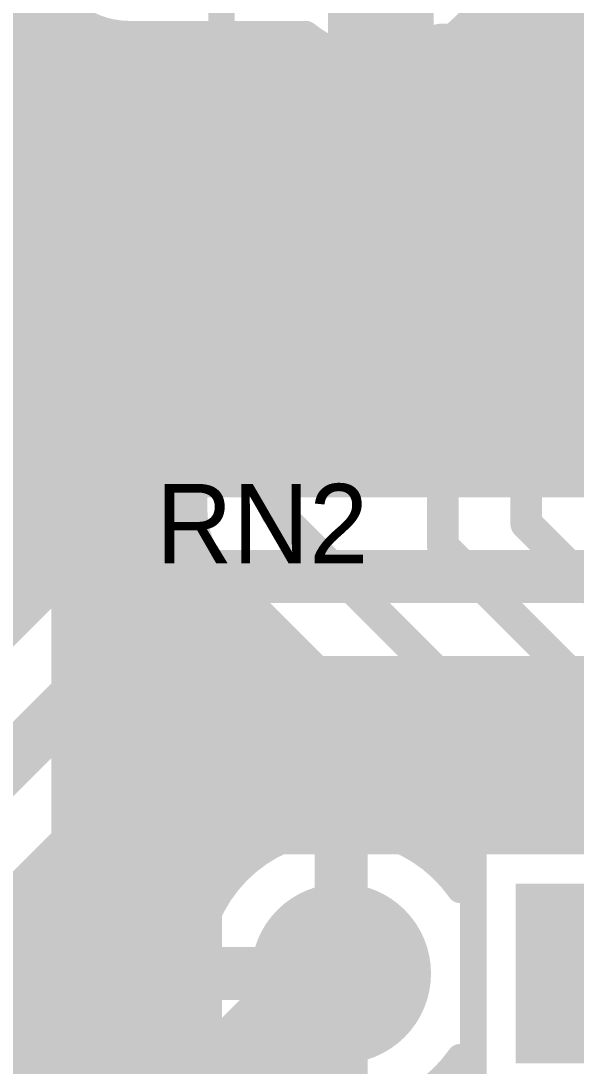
# Model space of a CAD drawing. Header units: millimetres. Extents: x 1.9 to 5.81, y 3 to 5.61.
# Drawn here: x 5.179 to 5.3888, y 3.515 to 3.91 of the extents above; entities that cross this region are included whole.
import ezdxf

# ---------------------------------------------------------------- set-up
doc = ezdxf.new("R2010")
doc.units = ezdxf.units.MM
doc.header["$MEASUREMENT"] = 0
for name, color, linetype in [('BottomLayer', 5, 'Continuous'), ('BottomSolder', 6, 'Continuous'), ('MultiLayer', 9, 'Continuous'), ('TopLayer', 1, 'Continuous'), ('TopOverlay', 2, 'Continuous'), ('TopPaste', 8, 'Continuous'), ('TopSolder', 216, 'Continuous')]:
    doc.layers.add(name, color=color, linetype=linetype)

msp = doc.modelspace()

# ---------------------------------------------------------------- linework, layer by layer
at = {"layer": 'BottomLayer'}
for points, const_width in [([(5.37, 3.735), (5.37, 4.095)], 0.01), ([(5.38, 3.735), (5.38, 4.095)], 0.01), ([(5.39, 3.735), (5.39, 4.095)], 0.01), ([(5.36, 3.735), (5.36, 3.94)], 0.01), ([(5.18, 3.6845), (5.18, 3.9305)], 0.01), ([(5.19, 3.6945), (5.19, 3.9205)], 0.01), ([(4.995, 3.91), (5.20197, 3.91)], 0.01), ([(5.2, 3.7045), (5.2, 3.91128)], 0.01), ([(5.34854, 3.91), (5.63577, 3.91)], 0.01), ([(5.35, 3.735), (5.35, 3.91172)], 0.01), ([(5.21, 3.7145), (5.21, 3.90646)], 0.01), ([(5.22, 3.905), (5.28672, 3.905)], 0.01), ([(5.22, 3.7245), (5.22, 3.905)], 0.01), ([(5.23, 3.73162), (5.23, 3.905)], 0.01), ([(5.24, 3.73464), (5.24, 3.905)], 0.01), ([(5.25, 3.735), (5.25, 3.905)], 0.01), ([(5.26, 3.735), (5.26, 3.905)], 0.01), ([(5.27, 3.735), (5.27, 3.905)], 0.01), ([(5.28, 3.735), (5.28, 3.905)], 0.01), ([(5.29, 3.735), (5.29, 3.90258)], 0.01), ([(5.34, 3.735), (5.34, 3.90258)], 0.01), ([(4.995, 3.9), (5.29438, 3.9)], 0.01), ([(5.33562, 3.9), (5.635, 3.9)], 0.01), ([(5.3, 3.735), (5.3, 3.89757)], 0.01), ([(5.31, 3.735), (5.31, 3.89528)], 0.01), ([(5.32, 3.735), (5.32, 3.89528)], 0.01), ([(5.33, 3.735), (5.33, 3.89757)], 0.01), ([(4.995, 3.89), (5.63577, 3.89)], 0.01), ([(4.995, 3.88), (5.63815, 3.88)], 0.01), ([(4.9695, 3.87), (5.64234, 3.87)], 0.01), ([(4.96387, 3.86), (5.64877, 3.86)], 0.01), ([(4.96031, 3.85), (5.65847, 3.85)], 0.01), ([(4.95354, 3.84), (5.675, 3.84)], 0.01), ([(4.94062, 3.83), (5.77, 3.83)], 0.01), ([(4.68031, 3.82), (5.77, 3.82)], 0.01), ([(4.68387, 3.81), (5.77, 3.81)], 0.01), ([(4.685, 3.8), (5.77, 3.8)], 0.01), ([(4.68387, 3.79), (5.77, 3.79)], 0.01), ([(4.68031, 3.78), (5.77, 3.78)], 0.01), ([(4.67354, 3.77), (5.77, 3.77)], 0.01), ([(4.66062, 3.76), (5.675, 3.76)], 0.01), ([(4.6395, 3.75), (5.65847, 3.75)], 0.01), ([(4.6295, 3.74), (5.64877, 3.74)], 0.01), ([(5.245, 3.735), (5.64523, 3.735)], 0.01), ([(4.6195, 3.73), (5.22697, 3.73)], 0.01), ([(5.115, 3.6195), (5.22021, 3.72471)], 0.01), ([(5.04333, 3.72), (5.2155, 3.72)], 0.01), ([(5.05384, 3.71), (5.2055, 3.71)], 0.01), ([(4.995, 3.45), (5.245, 3.7)], 0.02), ([(5.245, 3.7), (5.7, 3.7)], 0.02), ([(5.06384, 3.7), (5.1955, 3.7)], 0.01), ([(5.07384, 3.69), (5.1855, 3.69)], 0.01), ([(5.08384, 3.68), (5.1755, 3.68)], 0.01), ([(5.115, 3.5205), (5.2595, 3.665)], 0.01), ([(5.2595, 3.665), (5.64523, 3.665)], 0.01), ([(5.26, 3.58775), (5.26, 3.665)], 0.01), ([(5.27, 3.5961), (5.27, 3.665)], 0.01), ([(5.28, 3.60123), (5.28, 3.665)], 0.01), ([(5.29, 3.60408), (5.29, 3.665)], 0.01), ([(5.3, 3.605), (5.3, 3.665)], 0.01), ([(5.31, 3.60408), (5.31, 3.665)], 0.01), ([(5.32, 3.60123), (5.32, 3.665)], 0.01), ([(5.33, 3.5961), (5.33, 3.665)], 0.01), ([(5.34, 3.58775), (5.34, 3.665)], 0.01), ([(5.35, 3.605), (5.35, 3.665)], 0.01), ([(5.36, 3.605), (5.36, 3.665)], 0.01), ([(5.37, 3.605), (5.37, 3.665)], 0.01), ([(5.38, 3.605), (5.38, 3.665)], 0.01), ([(5.39, 3.605), (5.39, 3.665)], 0.01), ([(5.2545, 3.66), (5.64877, 3.66)], 0.01), ([(5.25, 3.57291), (5.25, 3.6555)], 0.01), ([(5.2445, 3.65), (5.65847, 3.65)], 0.01), ([(5.24, 3.351), (5.24, 3.6455)], 0.01), ([(5.2345, 3.64), (5.675, 3.64)], 0.01), ([(5.23, 3.351), (5.23, 3.6355)], 0.01), ([(5.2245, 3.63), (5.77, 3.63)], 0.01), ([(5.22, 3.351), (5.22, 3.6255)], 0.01), ([(5.2145, 3.62), (5.77, 3.62)], 0.01), ([(5.21, 3.351), (5.21, 3.6155)], 0.01), ([(5.2045, 3.61), (5.77, 3.61)], 0.01), ([(5.2, 3.351), (5.2, 3.6055)], 0.01), ([(5.3, 3.55), (5.3, 3.6)], 0.02), ([(5.345, 3.605), (5.455, 3.605)], 0.01), ([(5.345, 3.58162), (5.345, 3.605)], 0.01), ([(5.1945, 3.6), (5.27709, 3.6)], 0.01), ([(5.32291, 3.6), (5.345, 3.6)], 0.01), ([(5.19, 3.351), (5.19, 3.5955)], 0.01), ([(5.1845, 3.59), (5.26225, 3.59)], 0.01), ([(5.33775, 3.59), (5.345, 3.59)], 0.01), ([(5.18, 3.351), (5.18, 3.5855)], 0.01), ([(5.1745, 3.58), (5.2539, 3.58)], 0.01), ([(5.1645, 3.57), (5.24877, 3.57)], 0.01), ([(5.1545, 3.56), (5.24592, 3.56)], 0.01), ([(5.25, 3.55), (5.3, 3.55)], 0.02), ([(5.3, 3.5), (5.3, 3.55)], 0.02), ([(5.1445, 3.55), (5.245, 3.55)], 0.01), ([(5.1345, 3.54), (5.24592, 3.54)], 0.01), ([(5.1245, 3.53), (5.24877, 3.53)], 0.01), ([(5.25, 3.37291), (5.25, 3.52709)], 0.01), ([(5.115, 3.52), (5.2539, 3.52)], 0.01), ([(5.345, 3.495), (5.345, 3.51838)], 0.01), ([(5.26, 3.38775), (5.26, 3.51225)], 0.01), ([(5.34, 3.38775), (5.34, 3.51225)], 0.01), ([(5.115, 3.51), (5.26225, 3.51)], 0.01), ([(5.33775, 3.51), (5.345, 3.51)], 0.01)]:
    msp.add_lwpolyline(points, dxfattribs=dict(at, const_width=const_width))
at = {"layer": 'BottomLayer', "const_width": 0.01}
for points in [[(5.36, 3.94, -0.630602), (5.28672, 3.905)], [(5.22, 3.905, -0.199364), (5.19521, 3.91529)], [(5.22, 3.905, -0.198912), (5.19525, 3.91525)], [(5.22021, 3.72471, -0.199364), (5.245, 3.735)], [(5.22025, 3.72475, -0.198912), (5.245, 3.735)], [(5.345, 3.51838, -3.162278), (5.345, 3.58162)]]:
    msp.add_lwpolyline(points, format="xyb", dxfattribs=at)
at = {"layer": 'BottomLayer'}
for points, const_width in [([(5.1975, 3.91128, 1), (5.2025, 3.91128, 1)], 0.005), ([(5.19947, 3.91, 1), (5.20447, 3.91, 1)], 0.005), ([(5.34604, 3.91, 1), (5.35104, 3.91, 1)], 0.005), ([(5.3475, 3.91172, 1), (5.3525, 3.91172, 1)], 0.005), ([(5.2075, 3.90646, 1), (5.2125, 3.90646, 1)], 0.005), ([(5.2175, 3.905, 1), (5.2225, 3.905, 1)], 0.005), ([(5.2175, 3.905, 1), (5.2225, 3.905, 1)], 0.005), ([(5.2175, 3.905, 1), (5.2225, 3.905, 1)], 0.005), ([(5.2175, 3.905, 1), (5.2225, 3.905, 1)], 0.005), ([(5.2275, 3.905, 1), (5.2325, 3.905, 1)], 0.005), ([(5.2375, 3.905, 1), (5.2425, 3.905, 1)], 0.005), ([(5.2475, 3.905, 1), (5.2525, 3.905, 1)], 0.005), ([(5.2575, 3.905, 1), (5.2625, 3.905, 1)], 0.005), ([(5.2675, 3.905, 1), (5.2725, 3.905, 1)], 0.005), ([(5.2775, 3.905, 1), (5.2825, 3.905, 1)], 0.005), ([(5.28422, 3.905, 1), (5.28922, 3.905, 1)], 0.005), ([(5.28422, 3.905, 1), (5.28922, 3.905, 1)], 0.005), ([(5.2875, 3.90258, 1), (5.2925, 3.90258, 1)], 0.005), ([(5.3375, 3.90258, 1), (5.3425, 3.90258, 1)], 0.005), ([(5.29188, 3.9, 1), (5.29688, 3.9, 1)], 0.005), ([(5.33312, 3.9, 1), (5.33812, 3.9, 1)], 0.005), ([(5.2975, 3.89757, 1), (5.3025, 3.89757, 1)], 0.005), ([(5.3075, 3.89528, 1), (5.3125, 3.89528, 1)], 0.005), ([(5.3175, 3.89528, 1), (5.3225, 3.89528, 1)], 0.005), ([(5.3275, 3.89757, 1), (5.3325, 3.89757, 1)], 0.005), ([(5.21, 3.82, 1), (5.23, 3.82, 1)], 0.02), ([(5.2375, 3.73464, 1), (5.2425, 3.73464, 1)], 0.005), ([(5.2425, 3.735, 1), (5.2475, 3.735, 1)], 0.005), ([(5.2425, 3.735, 1), (5.2475, 3.735, 1)], 0.005), ([(5.2425, 3.735, 1), (5.2475, 3.735, 1)], 0.005), ([(5.2475, 3.735, 1), (5.2525, 3.735, 1)], 0.005), ([(5.2575, 3.735, 1), (5.2625, 3.735, 1)], 0.005), ([(5.2675, 3.735, 1), (5.2725, 3.735, 1)], 0.005), ([(5.2775, 3.735, 1), (5.2825, 3.735, 1)], 0.005), ([(5.2875, 3.735, 1), (5.2925, 3.735, 1)], 0.005), ([(5.2975, 3.735, 1), (5.3025, 3.735, 1)], 0.005), ([(5.3075, 3.735, 1), (5.3125, 3.735, 1)], 0.005), ([(5.3175, 3.735, 1), (5.3225, 3.735, 1)], 0.005), ([(5.3275, 3.735, 1), (5.3325, 3.735, 1)], 0.005), ([(5.3375, 3.735, 1), (5.3425, 3.735, 1)], 0.005), ([(5.3475, 3.735, 1), (5.3525, 3.735, 1)], 0.005), ([(5.3575, 3.735, 1), (5.3625, 3.735, 1)], 0.005), ([(5.3675, 3.735, 1), (5.3725, 3.735, 1)], 0.005), ([(5.3775, 3.735, 1), (5.3825, 3.735, 1)], 0.005), ([(5.3875, 3.735, 1), (5.3925, 3.735, 1)], 0.005), ([(5.22447, 3.73, 1), (5.22947, 3.73, 1)], 0.005), ([(5.2275, 3.73162, 1), (5.2325, 3.73162, 1)], 0.005), ([(5.2175, 3.7245, 1), (5.2225, 3.7245, 1)], 0.005), ([(5.21771, 3.72471, 1), (5.22271, 3.72471, 1)], 0.005), ([(5.21771, 3.72471, 1), (5.22271, 3.72471, 1)], 0.005), ([(5.21775, 3.72475, 1), (5.22275, 3.72475, 1)], 0.005), ([(5.213, 3.72, 1), (5.218, 3.72, 1)], 0.005), ([(5.2075, 3.7145, 1), (5.2125, 3.7145, 1)], 0.005), ([(5.203, 3.71, 1), (5.208, 3.71, 1)], 0.005), ([(5.1975, 3.7045, 1), (5.2025, 3.7045, 1)], 0.005), ([(5.24, 3.7, 1), (5.25, 3.7, 1)], 0.01), ([(5.24, 3.7, 1), (5.25, 3.7, 1)], 0.01), ([(5.193, 3.7, 1), (5.198, 3.7, 1)], 0.005), ([(5.1875, 3.6945, 1), (5.1925, 3.6945, 1)], 0.005), ([(5.183, 3.69, 1), (5.188, 3.69, 1)], 0.005), ([(5.1775, 3.6845, 1), (5.1825, 3.6845, 1)], 0.005), ([(5.173, 3.68, 1), (5.178, 3.68, 1)], 0.005), ([(5.257, 3.665, 1), (5.262, 3.665, 1)], 0.005), ([(5.257, 3.665, 1), (5.262, 3.665, 1)], 0.005), ([(5.2575, 3.665, 1), (5.2625, 3.665, 1)], 0.005), ([(5.2675, 3.665, 1), (5.2725, 3.665, 1)], 0.005), ([(5.2775, 3.665, 1), (5.2825, 3.665, 1)], 0.005), ([(5.2875, 3.665, 1), (5.2925, 3.665, 1)], 0.005), ([(5.2975, 3.665, 1), (5.3025, 3.665, 1)], 0.005), ([(5.3075, 3.665, 1), (5.3125, 3.665, 1)], 0.005), ([(5.3175, 3.665, 1), (5.3225, 3.665, 1)], 0.005), ([(5.3275, 3.665, 1), (5.3325, 3.665, 1)], 0.005), ([(5.3375, 3.665, 1), (5.3425, 3.665, 1)], 0.005), ([(5.3475, 3.665, 1), (5.3525, 3.665, 1)], 0.005), ([(5.3575, 3.665, 1), (5.3625, 3.665, 1)], 0.005), ([(5.3675, 3.665, 1), (5.3725, 3.665, 1)], 0.005), ([(5.3775, 3.665, 1), (5.3825, 3.665, 1)], 0.005), ([(5.3875, 3.665, 1), (5.3925, 3.665, 1)], 0.005), ([(5.252, 3.66, 1), (5.257, 3.66, 1)], 0.005), ([(5.2475, 3.6555, 1), (5.2525, 3.6555, 1)], 0.005), ([(5.242, 3.65, 1), (5.247, 3.65, 1)], 0.005), ([(5.2375, 3.6455, 1), (5.2425, 3.6455, 1)], 0.005), ([(5.232, 3.64, 1), (5.237, 3.64, 1)], 0.005), ([(5.2275, 3.6355, 1), (5.2325, 3.6355, 1)], 0.005), ([(5.222, 3.63, 1), (5.227, 3.63, 1)], 0.005), ([(5.2175, 3.6255, 1), (5.2225, 3.6255, 1)], 0.005), ([(5.212, 3.62, 1), (5.217, 3.62, 1)], 0.005), ([(5.2075, 3.6155, 1), (5.2125, 3.6155, 1)], 0.005), ([(5.202, 3.61, 1), (5.207, 3.61, 1)], 0.005), ([(5.1975, 3.6055, 1), (5.2025, 3.6055, 1)], 0.005), ([(5.2875, 3.60408, 1), (5.2925, 3.60408, 1)], 0.005), ([(5.295, 3.6, 1), (5.305, 3.6, 1)], 0.01), ([(5.2975, 3.605, 1), (5.3025, 3.605, 1)], 0.005), ([(5.3075, 3.60408, 1), (5.3125, 3.60408, 1)], 0.005), ([(5.3425, 3.605, 1), (5.3475, 3.605, 1)], 0.005), ([(5.3425, 3.605, 1), (5.3475, 3.605, 1)], 0.005), ([(5.3475, 3.605, 1), (5.3525, 3.605, 1)], 0.005), ([(5.3575, 3.605, 1), (5.3625, 3.605, 1)], 0.005), ([(5.3675, 3.605, 1), (5.3725, 3.605, 1)], 0.005), ([(5.3775, 3.605, 1), (5.3825, 3.605, 1)], 0.005), ([(5.3875, 3.605, 1), (5.3925, 3.605, 1)], 0.005), ([(5.192, 3.6, 1), (5.197, 3.6, 1)], 0.005), ([(5.27459, 3.6, 1), (5.27959, 3.6, 1)], 0.005), ([(5.2775, 3.60123, 1), (5.2825, 3.60123, 1)], 0.005), ([(5.3175, 3.60123, 1), (5.3225, 3.60123, 1)], 0.005), ([(5.32041, 3.6, 1), (5.32541, 3.6, 1)], 0.005), ([(5.3425, 3.6, 1), (5.3475, 3.6, 1)], 0.005), ([(5.1875, 3.5955, 1), (5.1925, 3.5955, 1)], 0.005), ([(5.2675, 3.5961, 1), (5.2725, 3.5961, 1)], 0.005), ([(5.3275, 3.5961, 1), (5.3325, 3.5961, 1)], 0.005), ([(5.182, 3.59, 1), (5.187, 3.59, 1)], 0.005), ([(5.25975, 3.59, 1), (5.26475, 3.59, 1)], 0.005), ([(5.33525, 3.59, 1), (5.34025, 3.59, 1)], 0.005), ([(5.3425, 3.59, 1), (5.3475, 3.59, 1)], 0.005), ([(5.2575, 3.58775, 1), (5.2625, 3.58775, 1)], 0.005), ([(5.3375, 3.58775, 1), (5.3425, 3.58775, 1)], 0.005), ([(5.1775, 3.5855, 1), (5.1825, 3.5855, 1)], 0.005), ([(5.3425, 3.58162, 1), (5.3475, 3.58162, 1)], 0.005), ([(5.3425, 3.58162, 1), (5.3475, 3.58162, 1)], 0.005), ([(5.172, 3.58, 1), (5.177, 3.58, 1)], 0.005), ([(5.2514, 3.58, 1), (5.2564, 3.58, 1)], 0.005), ([(5.285, 3.55, 1), (5.315, 3.55, 1)], 0.03), ([(5.24627, 3.57, 1), (5.25127, 3.57, 1)], 0.005), ([(5.2475, 3.57291, 1), (5.2525, 3.57291, 1)], 0.005), ([(5.24342, 3.56, 1), (5.24842, 3.56, 1)], 0.005), ([(5.245, 3.55, 1), (5.255, 3.55, 1)], 0.01), ([(5.295, 3.55, 1), (5.305, 3.55, 1)], 0.01), ([(5.295, 3.55, 1), (5.305, 3.55, 1)], 0.01), ([(5.295, 3.55, 1), (5.305, 3.55, 1)], 0.01), ([(5.2425, 3.55, 1), (5.2475, 3.55, 1)], 0.005), ([(5.24342, 3.54, 1), (5.24842, 3.54, 1)], 0.005), ([(5.24627, 3.53, 1), (5.25127, 3.53, 1)], 0.005), ([(5.2475, 3.52709, 1), (5.2525, 3.52709, 1)], 0.005), ([(5.2514, 3.52, 1), (5.2564, 3.52, 1)], 0.005), ([(5.3425, 3.51838, 1), (5.3475, 3.51838, 1)], 0.005), ([(5.3425, 3.51838, 1), (5.3475, 3.51838, 1)], 0.005), ([(5.2575, 3.51225, 1), (5.2625, 3.51225, 1)], 0.005), ([(5.3375, 3.51225, 1), (5.3425, 3.51225, 1)], 0.005), ([(5.25975, 3.51, 1), (5.26475, 3.51, 1)], 0.005), ([(5.33525, 3.51, 1), (5.34025, 3.51, 1)], 0.005), ([(5.3425, 3.51, 1), (5.3475, 3.51, 1)], 0.005)]:
    msp.add_lwpolyline(points, format="xyb", close=True, dxfattribs=dict(at, const_width=const_width))
msp.add_solid([(5.43, 3.58), (5.37, 3.58), (5.43, 3.52), (5.37, 3.52)], dxfattribs=at)
at = {"layer": 'BottomSolder'}
for points, const_width in [([(5.208, 3.82, 1), (5.232, 3.82, 1)], 0.024), ([(5.208, 3.82, 1), (5.232, 3.82, 1)], 0.024), ([(5.283, 3.55, 1), (5.317, 3.55, 1)], 0.034), ([(5.283, 3.55, 1), (5.317, 3.55, 1)], 0.034)]:
    msp.add_lwpolyline(points, format="xyb", close=True, dxfattribs=dict(at, const_width=const_width))
msp.add_solid([(5.434, 3.584), (5.366, 3.584), (5.434, 3.516), (5.366, 3.516)], dxfattribs=at)
msp.add_solid([(5.434, 3.584), (5.366, 3.584), (5.434, 3.516), (5.366, 3.516)], dxfattribs=at)
at = {"layer": 'MultiLayer'}
for points, const_width in [([(5.21, 3.82, 1), (5.23, 3.82, 1)], 0.02), ([(5.285, 3.55, 1), (5.315, 3.55, 1)], 0.03)]:
    msp.add_lwpolyline(points, format="xyb", close=True, dxfattribs=dict(at, const_width=const_width))
msp.add_solid([(5.43, 3.58), (5.37, 3.58), (5.43, 3.52), (5.37, 3.52)], dxfattribs=at)
at = {"layer": 'TopLayer'}
for points, const_width in [([(5.315, 3.88), (5.315, 3.94)], 0.04), ([(5.27551, 3.895), (5.27551, 3.865)], 0.02), ([(5.30701, 3.897), (5.30701, 3.863)], 0.016), ([(5.3385, 3.897), (5.3385, 3.863)], 0.016), ([(5.37, 3.895), (5.37, 3.865)], 0.02), ([(5.13299, 3.88), (5.44, 3.88)], 0.02), ([(5.19321, 3.845), (5.24679, 3.845)], 0.01), ([(5.2, 3.03), (5.2, 3.845)], 0.01), ([(5.21, 3.03), (5.21, 3.845)], 0.01), ([(5.22, 3.03), (5.22, 3.845)], 0.01), ([(5.23, 3.03), (5.23, 3.845)], 0.01), ([(5.24, 3.03), (5.24, 3.845)], 0.01), ([(5.18898, 3.84), (5.25102, 3.84)], 0.01), ([(5.19611, 3.83), (5.24389, 3.83)], 0.01), ([(5.19913, 3.82), (5.24087, 3.82)], 0.01), ([(5.27551, 3.815), (5.27551, 3.785)], 0.02), ([(5.30701, 3.817), (5.30701, 3.783)], 0.016), ([(5.3385, 3.817), (5.3385, 3.783)], 0.016), ([(5.19949, 3.785), (5.19949, 3.815)], 0.01), ([(5.24051, 3.785), (5.24051, 3.815)], 0.01), ([(5.19949, 3.81), (5.24051, 3.81)], 0.01), ([(5.19949, 3.8), (5.24051, 3.8)], 0.01), ([(5.27551, 3.72449), (5.27551, 3.8)], 0.012), ([(5.3385, 3.7115), (5.3385, 3.8)], 0.012), ([(5.37, 3.72), (5.37, 3.8)], 0.012), ([(5.19949, 3.79), (5.24051, 3.79)], 0.01), ([(5.19913, 3.78), (5.24087, 3.78)], 0.01), ([(5.19549, 3.28949), (5.19549, 3.76875)], 0.01), ([(5.19611, 3.77), (5.24389, 3.77)], 0.01), ([(5.24451, 3.72449), (5.24451, 3.76875)], 0.01), ([(5.19549, 3.76), (5.24451, 3.76)], 0.01), ([(5.19549, 3.75), (5.24451, 3.75)], 0.01), ([(5.19549, 3.74), (5.24451, 3.74)], 0.01), ([(5.19549, 3.73), (5.24451, 3.73)], 0.01), ([(5.27551, 3.72449), (5.4, 3.6)], 0.012), ([(5.19549, 3.72), (5.24484, 3.72)], 0.01), ([(5.37, 3.72), (5.49, 3.6)], 0.012), ([(5.3385, 3.7115), (5.46, 3.59)], 0.012), ([(5.19549, 3.71), (5.24811, 3.71)], 0.01), ([(5.25, 3.57291), (5.25, 3.70688)], 0.01), ([(5.25361, 3.70255), (5.35116, 3.605)], 0.01), ([(5.19549, 3.7), (5.25616, 3.7)], 0.01), ([(5.26, 3.58775), (5.26, 3.69616)], 0.01), ([(5.19549, 3.69), (5.26616, 3.69)], 0.01), ([(5.27, 3.5961), (5.27, 3.68616)], 0.01), ([(5.19549, 3.68), (5.27616, 3.68)], 0.01), ([(5.28, 3.60123), (5.28, 3.67616)], 0.01), ([(5.19549, 3.67), (5.28616, 3.67)], 0.01), ([(5.29, 3.60408), (5.29, 3.66616)], 0.01), ([(5.19549, 3.66), (5.29616, 3.66)], 0.01), ([(5.3, 3.605), (5.3, 3.65616)], 0.01), ([(5.19549, 3.65), (5.30616, 3.65)], 0.01), ([(5.31, 3.60408), (5.31, 3.64616)], 0.01), ([(5.19549, 3.64), (5.31616, 3.64)], 0.01), ([(5.32, 3.60123), (5.32, 3.63616)], 0.01), ([(5.19549, 3.63), (5.32616, 3.63)], 0.01), ([(5.33, 3.5961), (5.33, 3.62616)], 0.01), ([(5.19549, 3.62), (5.33616, 3.62)], 0.01), ([(5.34, 3.58775), (5.34, 3.61616)], 0.01), ([(5.19549, 3.61), (5.34616, 3.61)], 0.01), ([(5.3, 3.55), (5.3, 3.6)], 0.02), ([(5.345, 3.605), (5.35116, 3.605)], 0.01), ([(5.345, 3.58162), (5.345, 3.605)], 0.01), ([(5.19549, 3.6), (5.27709, 3.6)], 0.01), ([(5.32291, 3.6), (5.345, 3.6)], 0.01), ([(5.19549, 3.59), (5.26225, 3.59)], 0.01), ([(5.33775, 3.59), (5.345, 3.59)], 0.01), ([(5.19549, 3.58), (5.2539, 3.58)], 0.01), ([(5.19549, 3.57), (5.24877, 3.57)], 0.01), ([(5.21, 3.46), (5.3, 3.55)], 0.04), ([(5.19549, 3.56), (5.24592, 3.56)], 0.01), ([(5.25, 3.55), (5.3, 3.55)], 0.02), ([(5.3, 3.5), (5.3, 3.55)], 0.02), ([(5.19549, 3.55), (5.245, 3.55)], 0.01), ([(5.19549, 3.54), (5.24592, 3.54)], 0.01), ([(5.19549, 3.53), (5.24877, 3.53)], 0.01), ([(5.25, 3.37291), (5.25, 3.52709)], 0.01), ([(5.19549, 3.52), (5.2539, 3.52)], 0.01), ([(5.345, 3.495), (5.345, 3.51838)], 0.01), ([(5.26, 3.38775), (5.26, 3.51225)], 0.01), ([(5.34, 3.38775), (5.34, 3.51225)], 0.01), ([(5.19549, 3.51), (5.26225, 3.51)], 0.01), ([(5.33775, 3.51), (5.345, 3.51)], 0.01)]:
    msp.add_lwpolyline(points, dxfattribs=dict(at, const_width=const_width))
for points, const_width in [([(5.27051, 3.895, 1), (5.28051, 3.895, 1)], 0.01), ([(5.30301, 3.897, 1), (5.31101, 3.897, 1)], 0.008), ([(5.3345, 3.897, 1), (5.3425, 3.897, 1)], 0.008), ([(5.365, 3.895, 1), (5.375, 3.895, 1)], 0.01), ([(5.305, 3.88, 1), (5.325, 3.88, 1)], 0.02), ([(5.27051, 3.865, 1), (5.28051, 3.865, 1)], 0.01), ([(5.365, 3.865, 1), (5.375, 3.865, 1)], 0.01), ([(5.30301, 3.863, 1), (5.31101, 3.863, 1)], 0.008), ([(5.3345, 3.863, 1), (5.3425, 3.863, 1)], 0.008), ([(5.19071, 3.845, 1), (5.19571, 3.845, 1)], 0.005), ([(5.19071, 3.845, 1), (5.19571, 3.845, 1)], 0.005), ([(5.1975, 3.845, 1), (5.2025, 3.845, 1)], 0.005), ([(5.2075, 3.845, 1), (5.2125, 3.845, 1)], 0.005), ([(5.2175, 3.845, 1), (5.2225, 3.845, 1)], 0.005), ([(5.2275, 3.845, 1), (5.2325, 3.845, 1)], 0.005), ([(5.2375, 3.845, 1), (5.2425, 3.845, 1)], 0.005), ([(5.24429, 3.845, 1), (5.24929, 3.845, 1)], 0.005), ([(5.24429, 3.845, 1), (5.24929, 3.845, 1)], 0.005), ([(5.18648, 3.84, 1), (5.19148, 3.84, 1)], 0.005), ([(5.18648, 3.84, 1), (5.19148, 3.84, 1)], 0.005), ([(5.18648, 3.84, 1), (5.19148, 3.84, 1)], 0.005), ([(5.24852, 3.84, 1), (5.25352, 3.84, 1)], 0.005), ([(5.24852, 3.84, 1), (5.25352, 3.84, 1)], 0.005), ([(5.24852, 3.84, 1), (5.25352, 3.84, 1)], 0.005), ([(5.21, 3.82, 1), (5.23, 3.82, 1)], 0.02), ([(5.19361, 3.83, 1), (5.19861, 3.83, 1)], 0.005), ([(5.24139, 3.83, 1), (5.24639, 3.83, 1)], 0.005), ([(5.19663, 3.82, 1), (5.20163, 3.82, 1)], 0.005), ([(5.23837, 3.82, 1), (5.24337, 3.82, 1)], 0.005), ([(5.27051, 3.815, 1), (5.28051, 3.815, 1)], 0.01), ([(5.30301, 3.817, 1), (5.31101, 3.817, 1)], 0.008), ([(5.3345, 3.817, 1), (5.3425, 3.817, 1)], 0.008), ([(5.19699, 3.815, 1), (5.20199, 3.815, 1)], 0.005), ([(5.19699, 3.815, 1), (5.20199, 3.815, 1)], 0.005), ([(5.23801, 3.815, 1), (5.24301, 3.815, 1)], 0.005), ([(5.23801, 3.815, 1), (5.24301, 3.815, 1)], 0.005), ([(5.19699, 3.81, 1), (5.20199, 3.81, 1)], 0.005), ([(5.23801, 3.81, 1), (5.24301, 3.81, 1)], 0.005), ([(5.19699, 3.8, 1), (5.20199, 3.8, 1)], 0.005), ([(5.23801, 3.8, 1), (5.24301, 3.8, 1)], 0.005), ([(5.27251, 3.8, 1), (5.27851, 3.8, 1)], 0.006), ([(5.3355, 3.8, 1), (5.3415, 3.8, 1)], 0.006), ([(5.367, 3.8, 1), (5.373, 3.8, 1)], 0.006), ([(5.19699, 3.79, 1), (5.20199, 3.79, 1)], 0.005), ([(5.23801, 3.79, 1), (5.24301, 3.79, 1)], 0.005), ([(5.27051, 3.785, 1), (5.28051, 3.785, 1)], 0.01), ([(5.19699, 3.785, 1), (5.20199, 3.785, 1)], 0.005), ([(5.19699, 3.785, 1), (5.20199, 3.785, 1)], 0.005), ([(5.23801, 3.785, 1), (5.24301, 3.785, 1)], 0.005), ([(5.23801, 3.785, 1), (5.24301, 3.785, 1)], 0.005), ([(5.30301, 3.783, 1), (5.31101, 3.783, 1)], 0.008), ([(5.3345, 3.783, 1), (5.3425, 3.783, 1)], 0.008), ([(5.19663, 3.78, 1), (5.20163, 3.78, 1)], 0.005), ([(5.23837, 3.78, 1), (5.24337, 3.78, 1)], 0.005), ([(5.19299, 3.76875, 1), (5.19799, 3.76875, 1)], 0.005), ([(5.19299, 3.76875, 1), (5.19799, 3.76875, 1)], 0.005), ([(5.19361, 3.77, 1), (5.19861, 3.77, 1)], 0.005), ([(5.24139, 3.77, 1), (5.24639, 3.77, 1)], 0.005), ([(5.24201, 3.76875, 1), (5.24701, 3.76875, 1)], 0.005), ([(5.24201, 3.76875, 1), (5.24701, 3.76875, 1)], 0.005), ([(5.19299, 3.76, 1), (5.19799, 3.76, 1)], 0.005), ([(5.24201, 3.76, 1), (5.24701, 3.76, 1)], 0.005), ([(5.19299, 3.75, 1), (5.19799, 3.75, 1)], 0.005), ([(5.24201, 3.75, 1), (5.24701, 3.75, 1)], 0.005), ([(5.19299, 3.74, 1), (5.19799, 3.74, 1)], 0.005), ([(5.24201, 3.74, 1), (5.24701, 3.74, 1)], 0.005), ([(5.19299, 3.73, 1), (5.19799, 3.73, 1)], 0.005), ([(5.24201, 3.73, 1), (5.24701, 3.73, 1)], 0.005), ([(5.24201, 3.72449, 1), (5.24701, 3.72449, 1)], 0.005), ([(5.24201, 3.72449, 1), (5.24701, 3.72449, 1)], 0.005), ([(5.24201, 3.72449, 1), (5.24701, 3.72449, 1)], 0.005), ([(5.27251, 3.72449, 1), (5.27851, 3.72449, 1)], 0.006), ([(5.27251, 3.72449, 1), (5.27851, 3.72449, 1)], 0.006), ([(5.19299, 3.72, 1), (5.19799, 3.72, 1)], 0.005), ([(5.24234, 3.72, 1), (5.24734, 3.72, 1)], 0.005), ([(5.367, 3.72, 1), (5.373, 3.72, 1)], 0.006), ([(5.367, 3.72, 1), (5.373, 3.72, 1)], 0.006), ([(5.3355, 3.7115, 1), (5.3415, 3.7115, 1)], 0.006), ([(5.3355, 3.7115, 1), (5.3415, 3.7115, 1)], 0.006), ([(5.19299, 3.71, 1), (5.19799, 3.71, 1)], 0.005), ([(5.24561, 3.71, 1), (5.25061, 3.71, 1)], 0.005), ([(5.2475, 3.70688, 1), (5.2525, 3.70688, 1)], 0.005), ([(5.25109, 3.70257, 1), (5.25609, 3.70257, 1)], 0.005), ([(5.25111, 3.70255, 1), (5.25611, 3.70255, 1)], 0.005), ([(5.25111, 3.70255, 1), (5.25611, 3.70255, 1)], 0.005), ([(5.19299, 3.7, 1), (5.19799, 3.7, 1)], 0.005), ([(5.25366, 3.7, 1), (5.25866, 3.7, 1)], 0.005), ([(5.2575, 3.69616, 1), (5.2625, 3.69616, 1)], 0.005), ([(5.19299, 3.69, 1), (5.19799, 3.69, 1)], 0.005), ([(5.26366, 3.69, 1), (5.26866, 3.69, 1)], 0.005), ([(5.2675, 3.68616, 1), (5.2725, 3.68616, 1)], 0.005), ([(5.19299, 3.68, 1), (5.19799, 3.68, 1)], 0.005), ([(5.27366, 3.68, 1), (5.27866, 3.68, 1)], 0.005), ([(5.2775, 3.67616, 1), (5.2825, 3.67616, 1)], 0.005), ([(5.19299, 3.67, 1), (5.19799, 3.67, 1)], 0.005), ([(5.28366, 3.67, 1), (5.28866, 3.67, 1)], 0.005), ([(5.2875, 3.66616, 1), (5.2925, 3.66616, 1)], 0.005), ([(5.19299, 3.66, 1), (5.19799, 3.66, 1)], 0.005), ([(5.29366, 3.66, 1), (5.29866, 3.66, 1)], 0.005), ([(5.2975, 3.65616, 1), (5.3025, 3.65616, 1)], 0.005), ([(5.19299, 3.65, 1), (5.19799, 3.65, 1)], 0.005), ([(5.30366, 3.65, 1), (5.30866, 3.65, 1)], 0.005), ([(5.3075, 3.64616, 1), (5.3125, 3.64616, 1)], 0.005), ([(5.19299, 3.64, 1), (5.19799, 3.64, 1)], 0.005), ([(5.31366, 3.64, 1), (5.31866, 3.64, 1)], 0.005), ([(5.3175, 3.63616, 1), (5.3225, 3.63616, 1)], 0.005), ([(5.19299, 3.63, 1), (5.19799, 3.63, 1)], 0.005), ([(5.32366, 3.63, 1), (5.32866, 3.63, 1)], 0.005), ([(5.3275, 3.62616, 1), (5.3325, 3.62616, 1)], 0.005), ([(5.19299, 3.62, 1), (5.19799, 3.62, 1)], 0.005), ([(5.33366, 3.62, 1), (5.33866, 3.62, 1)], 0.005), ([(5.3375, 3.61616, 1), (5.3425, 3.61616, 1)], 0.005), ([(5.19299, 3.61, 1), (5.19799, 3.61, 1)], 0.005), ([(5.34366, 3.61, 1), (5.34866, 3.61, 1)], 0.005), ([(5.2875, 3.60408, 1), (5.2925, 3.60408, 1)], 0.005), ([(5.295, 3.6, 1), (5.305, 3.6, 1)], 0.01), ([(5.2975, 3.605, 1), (5.3025, 3.605, 1)], 0.005), ([(5.3075, 3.60408, 1), (5.3125, 3.60408, 1)], 0.005), ([(5.3425, 3.605, 1), (5.3475, 3.605, 1)], 0.005), ([(5.3425, 3.605, 1), (5.3475, 3.605, 1)], 0.005), ([(5.34866, 3.605, 1), (5.35366, 3.605, 1)], 0.005), ([(5.34866, 3.605, 1), (5.35366, 3.605, 1)], 0.005), ([(5.19299, 3.6, 1), (5.19799, 3.6, 1)], 0.005), ([(5.27459, 3.6, 1), (5.27959, 3.6, 1)], 0.005), ([(5.2775, 3.60123, 1), (5.2825, 3.60123, 1)], 0.005), ([(5.3175, 3.60123, 1), (5.3225, 3.60123, 1)], 0.005), ([(5.32041, 3.6, 1), (5.32541, 3.6, 1)], 0.005), ([(5.3425, 3.6, 1), (5.3475, 3.6, 1)], 0.005), ([(5.2675, 3.5961, 1), (5.2725, 3.5961, 1)], 0.005), ([(5.3275, 3.5961, 1), (5.3325, 3.5961, 1)], 0.005), ([(5.19299, 3.59, 1), (5.19799, 3.59, 1)], 0.005), ([(5.25975, 3.59, 1), (5.26475, 3.59, 1)], 0.005), ([(5.33525, 3.59, 1), (5.34025, 3.59, 1)], 0.005), ([(5.3425, 3.59, 1), (5.3475, 3.59, 1)], 0.005), ([(5.2575, 3.58775, 1), (5.2625, 3.58775, 1)], 0.005), ([(5.3375, 3.58775, 1), (5.3425, 3.58775, 1)], 0.005), ([(5.3425, 3.58162, 1), (5.3475, 3.58162, 1)], 0.005), ([(5.3425, 3.58162, 1), (5.3475, 3.58162, 1)], 0.005), ([(5.19299, 3.58, 1), (5.19799, 3.58, 1)], 0.005), ([(5.2514, 3.58, 1), (5.2564, 3.58, 1)], 0.005), ([(5.285, 3.55, 1), (5.315, 3.55, 1)], 0.03), ([(5.19299, 3.57, 1), (5.19799, 3.57, 1)], 0.005), ([(5.24627, 3.57, 1), (5.25127, 3.57, 1)], 0.005), ([(5.2475, 3.57291, 1), (5.2525, 3.57291, 1)], 0.005), ([(5.29, 3.55, 1), (5.31, 3.55, 1)], 0.02), ([(5.19299, 3.56, 1), (5.19799, 3.56, 1)], 0.005), ([(5.24342, 3.56, 1), (5.24842, 3.56, 1)], 0.005), ([(5.245, 3.55, 1), (5.255, 3.55, 1)], 0.01), ([(5.295, 3.55, 1), (5.305, 3.55, 1)], 0.01), ([(5.295, 3.55, 1), (5.305, 3.55, 1)], 0.01), ([(5.295, 3.55, 1), (5.305, 3.55, 1)], 0.01), ([(5.19299, 3.55, 1), (5.19799, 3.55, 1)], 0.005), ([(5.2425, 3.55, 1), (5.2475, 3.55, 1)], 0.005), ([(5.19299, 3.54, 1), (5.19799, 3.54, 1)], 0.005), ([(5.24342, 3.54, 1), (5.24842, 3.54, 1)], 0.005), ([(5.19299, 3.53, 1), (5.19799, 3.53, 1)], 0.005), ([(5.24627, 3.53, 1), (5.25127, 3.53, 1)], 0.005), ([(5.2475, 3.52709, 1), (5.2525, 3.52709, 1)], 0.005), ([(5.19299, 3.52, 1), (5.19799, 3.52, 1)], 0.005), ([(5.2514, 3.52, 1), (5.2564, 3.52, 1)], 0.005), ([(5.3425, 3.51838, 1), (5.3475, 3.51838, 1)], 0.005), ([(5.3425, 3.51838, 1), (5.3475, 3.51838, 1)], 0.005), ([(5.2575, 3.51225, 1), (5.2625, 3.51225, 1)], 0.005), ([(5.3375, 3.51225, 1), (5.3425, 3.51225, 1)], 0.005), ([(5.19299, 3.51, 1), (5.19799, 3.51, 1)], 0.005), ([(5.25975, 3.51, 1), (5.26475, 3.51, 1)], 0.005), ([(5.33525, 3.51, 1), (5.34025, 3.51, 1)], 0.005), ([(5.3425, 3.51, 1), (5.3475, 3.51, 1)], 0.005)]:
    msp.add_lwpolyline(points, format="xyb", close=True, dxfattribs=dict(at, const_width=const_width))
at = {"layer": 'TopLayer', "const_width": 0.01}
for points in [[(5.19321, 3.845, -0.046874), (5.18898, 3.84)], [(5.25102, 3.84, -0.046874), (5.24679, 3.845)], [(5.18898, 3.84, -0.201566), (5.19949, 3.815)], [(5.24051, 3.815, -0.201566), (5.25102, 3.84)], [(5.19949, 3.785, -0.121281), (5.19549, 3.76875)], [(5.24451, 3.76875, -0.121281), (5.24051, 3.785)], [(5.25361, 3.70255, -0.199163), (5.24451, 3.72449)], [(5.25359, 3.70257, -0.198912), (5.24451, 3.72449)], [(5.345, 3.51838, -3.162278), (5.345, 3.58162)]]:
    msp.add_lwpolyline(points, format="xyb", dxfattribs=at)
at = {"layer": 'TopLayer'}
for points in [[(5.38, 3.775), (5.38, 3.825), (5.36, 3.775), (5.36, 3.825)], [(5.43, 3.58), (5.37, 3.58), (5.43, 3.52), (5.37, 3.52)]]:
    msp.add_solid(points, dxfattribs=at)
at = {"layer": 'TopOverlay', "const_width": 0.01}
for points in [[(5.185, 3.76), (5.18524, 3.92024)], [(5.25476, 3.92024), (5.255, 3.76)], [(5.39, 3.76), (5.39, 3.92)], [(5.05, 3.76), (5.185, 3.76)], [(5.255, 3.76), (5.39, 3.76)], [(5.25, 3.5), (5.25, 3.6)], [(5.25, 3.6), (5.45, 3.6)], [(5.35, 3.5), (5.35, 3.6)]]:
    msp.add_lwpolyline(points, dxfattribs=at)
at = {"layer": 'TopOverlay', "const_width": 0.005}
for points in [[(5.1825, 3.76, 1), (5.1875, 3.76, 1)], [(5.1825, 3.76, 1), (5.1875, 3.76, 1)], [(5.2525, 3.76, 1), (5.2575, 3.76, 1)], [(5.2525, 3.76, 1), (5.2575, 3.76, 1)], [(5.3875, 3.76, 1), (5.3925, 3.76, 1)], [(5.3875, 3.76, 1), (5.3925, 3.76, 1)], [(5.2475, 3.6, 1), (5.2525, 3.6, 1)], [(5.2475, 3.6, 1), (5.2525, 3.6, 1)], [(5.3475, 3.6, 1), (5.3525, 3.6, 1)]]:
    msp.add_lwpolyline(points, format="xyb", close=True, dxfattribs=at)
at = {"layer": 'TopPaste'}
for points, const_width in [([(5.27551, 3.895), (5.27551, 3.865)], 0.02), ([(5.27551, 3.895), (5.27551, 3.865)], 0.02), ([(5.30701, 3.897), (5.30701, 3.863)], 0.016), ([(5.30701, 3.897), (5.30701, 3.863)], 0.016), ([(5.3385, 3.897), (5.3385, 3.863)], 0.016), ([(5.3385, 3.897), (5.3385, 3.863)], 0.016), ([(5.37, 3.895), (5.37, 3.865)], 0.02), ([(5.37, 3.895), (5.37, 3.865)], 0.02), ([(5.27551, 3.815), (5.27551, 3.785)], 0.02), ([(5.27551, 3.815), (5.27551, 3.785)], 0.02), ([(5.30701, 3.817), (5.30701, 3.783)], 0.016), ([(5.30701, 3.817), (5.30701, 3.783)], 0.016), ([(5.3385, 3.817), (5.3385, 3.783)], 0.016), ([(5.3385, 3.817), (5.3385, 3.783)], 0.016)]:
    msp.add_lwpolyline(points, dxfattribs=dict(at, const_width=const_width))
for points, const_width in [([(5.27051, 3.895, 1), (5.28051, 3.895, 1)], 0.01), ([(5.27051, 3.895, 1), (5.28051, 3.895, 1)], 0.01), ([(5.30301, 3.897, 1), (5.31101, 3.897, 1)], 0.008), ([(5.30301, 3.897, 1), (5.31101, 3.897, 1)], 0.008), ([(5.3345, 3.897, 1), (5.3425, 3.897, 1)], 0.008), ([(5.3345, 3.897, 1), (5.3425, 3.897, 1)], 0.008), ([(5.365, 3.895, 1), (5.375, 3.895, 1)], 0.01), ([(5.365, 3.895, 1), (5.375, 3.895, 1)], 0.01), ([(5.27051, 3.865, 1), (5.28051, 3.865, 1)], 0.01), ([(5.27051, 3.865, 1), (5.28051, 3.865, 1)], 0.01), ([(5.365, 3.865, 1), (5.375, 3.865, 1)], 0.01), ([(5.365, 3.865, 1), (5.375, 3.865, 1)], 0.01), ([(5.30301, 3.863, 1), (5.31101, 3.863, 1)], 0.008), ([(5.30301, 3.863, 1), (5.31101, 3.863, 1)], 0.008), ([(5.3345, 3.863, 1), (5.3425, 3.863, 1)], 0.008), ([(5.3345, 3.863, 1), (5.3425, 3.863, 1)], 0.008), ([(5.27051, 3.815, 1), (5.28051, 3.815, 1)], 0.01), ([(5.27051, 3.815, 1), (5.28051, 3.815, 1)], 0.01), ([(5.30301, 3.817, 1), (5.31101, 3.817, 1)], 0.008), ([(5.30301, 3.817, 1), (5.31101, 3.817, 1)], 0.008), ([(5.3345, 3.817, 1), (5.3425, 3.817, 1)], 0.008), ([(5.3345, 3.817, 1), (5.3425, 3.817, 1)], 0.008), ([(5.27051, 3.785, 1), (5.28051, 3.785, 1)], 0.01), ([(5.27051, 3.785, 1), (5.28051, 3.785, 1)], 0.01), ([(5.30301, 3.783, 1), (5.31101, 3.783, 1)], 0.008), ([(5.30301, 3.783, 1), (5.31101, 3.783, 1)], 0.008), ([(5.3345, 3.783, 1), (5.3425, 3.783, 1)], 0.008), ([(5.3345, 3.783, 1), (5.3425, 3.783, 1)], 0.008)]:
    msp.add_lwpolyline(points, format="xyb", close=True, dxfattribs=dict(at, const_width=const_width))
msp.add_solid([(5.38, 3.775), (5.38, 3.825), (5.36, 3.775), (5.36, 3.825)], dxfattribs=at)
msp.add_solid([(5.38, 3.775), (5.38, 3.825), (5.36, 3.775), (5.36, 3.825)], dxfattribs=at)
at = {"layer": 'TopSolder'}
for points, const_width in [([(5.27551, 3.895), (5.27551, 3.865)], 0.028), ([(5.27551, 3.895), (5.27551, 3.865)], 0.028), ([(5.30701, 3.897), (5.30701, 3.863)], 0.024), ([(5.30701, 3.897), (5.30701, 3.863)], 0.024), ([(5.3385, 3.897), (5.3385, 3.863)], 0.024), ([(5.3385, 3.897), (5.3385, 3.863)], 0.024), ([(5.37, 3.895), (5.37, 3.865)], 0.028), ([(5.37, 3.895), (5.37, 3.865)], 0.028), ([(5.27551, 3.815), (5.27551, 3.785)], 0.028), ([(5.27551, 3.815), (5.27551, 3.785)], 0.028), ([(5.30701, 3.817), (5.30701, 3.783)], 0.024), ([(5.30701, 3.817), (5.30701, 3.783)], 0.024), ([(5.3385, 3.817), (5.3385, 3.783)], 0.024), ([(5.3385, 3.817), (5.3385, 3.783)], 0.024)]:
    msp.add_lwpolyline(points, dxfattribs=dict(at, const_width=const_width))
for points, const_width in [([(5.26851, 3.895, 1), (5.28251, 3.895, 1)], 0.014), ([(5.26851, 3.895, 1), (5.28251, 3.895, 1)], 0.014), ([(5.30101, 3.897, 1), (5.31301, 3.897, 1)], 0.012), ([(5.30101, 3.897, 1), (5.31301, 3.897, 1)], 0.012), ([(5.3325, 3.897, 1), (5.3445, 3.897, 1)], 0.012), ([(5.3325, 3.897, 1), (5.3445, 3.897, 1)], 0.012), ([(5.363, 3.895, 1), (5.377, 3.895, 1)], 0.014), ([(5.363, 3.895, 1), (5.377, 3.895, 1)], 0.014), ([(5.26851, 3.865, 1), (5.28251, 3.865, 1)], 0.014), ([(5.26851, 3.865, 1), (5.28251, 3.865, 1)], 0.014), ([(5.363, 3.865, 1), (5.377, 3.865, 1)], 0.014), ([(5.363, 3.865, 1), (5.377, 3.865, 1)], 0.014), ([(5.30101, 3.863, 1), (5.31301, 3.863, 1)], 0.012), ([(5.30101, 3.863, 1), (5.31301, 3.863, 1)], 0.012), ([(5.3325, 3.863, 1), (5.3445, 3.863, 1)], 0.012), ([(5.3325, 3.863, 1), (5.3445, 3.863, 1)], 0.012), ([(5.208, 3.82, 1), (5.232, 3.82, 1)], 0.024), ([(5.208, 3.82, 1), (5.232, 3.82, 1)], 0.024), ([(5.26851, 3.815, 1), (5.28251, 3.815, 1)], 0.014), ([(5.26851, 3.815, 1), (5.28251, 3.815, 1)], 0.014), ([(5.30101, 3.817, 1), (5.31301, 3.817, 1)], 0.012), ([(5.30101, 3.817, 1), (5.31301, 3.817, 1)], 0.012), ([(5.3325, 3.817, 1), (5.3445, 3.817, 1)], 0.012), ([(5.3325, 3.817, 1), (5.3445, 3.817, 1)], 0.012), ([(5.26851, 3.785, 1), (5.28251, 3.785, 1)], 0.014), ([(5.26851, 3.785, 1), (5.28251, 3.785, 1)], 0.014), ([(5.30101, 3.783, 1), (5.31301, 3.783, 1)], 0.012), ([(5.30101, 3.783, 1), (5.31301, 3.783, 1)], 0.012), ([(5.3325, 3.783, 1), (5.3445, 3.783, 1)], 0.012), ([(5.3325, 3.783, 1), (5.3445, 3.783, 1)], 0.012), ([(5.283, 3.55, 1), (5.317, 3.55, 1)], 0.034), ([(5.283, 3.55, 1), (5.317, 3.55, 1)], 0.034)]:
    msp.add_lwpolyline(points, format="xyb", close=True, dxfattribs=dict(at, const_width=const_width))
for points in [[(5.384, 3.771), (5.384, 3.829), (5.356, 3.771), (5.356, 3.829)], [(5.384, 3.771), (5.384, 3.829), (5.356, 3.771), (5.356, 3.829)], [(5.434, 3.584), (5.366, 3.584), (5.434, 3.516), (5.366, 3.516)], [(5.434, 3.584), (5.366, 3.584), (5.434, 3.516), (5.366, 3.516)]]:
    msp.add_solid(points, dxfattribs=at)

# ---------------------------------------------------------------- texts
at = {"layer": 'TopOverlay'}
msp.add_text('RN2', height=0.03, rotation=360, dxfattribs=at).set_placement((5.23, 3.705))

doc.saveas('drawing.dxf')
